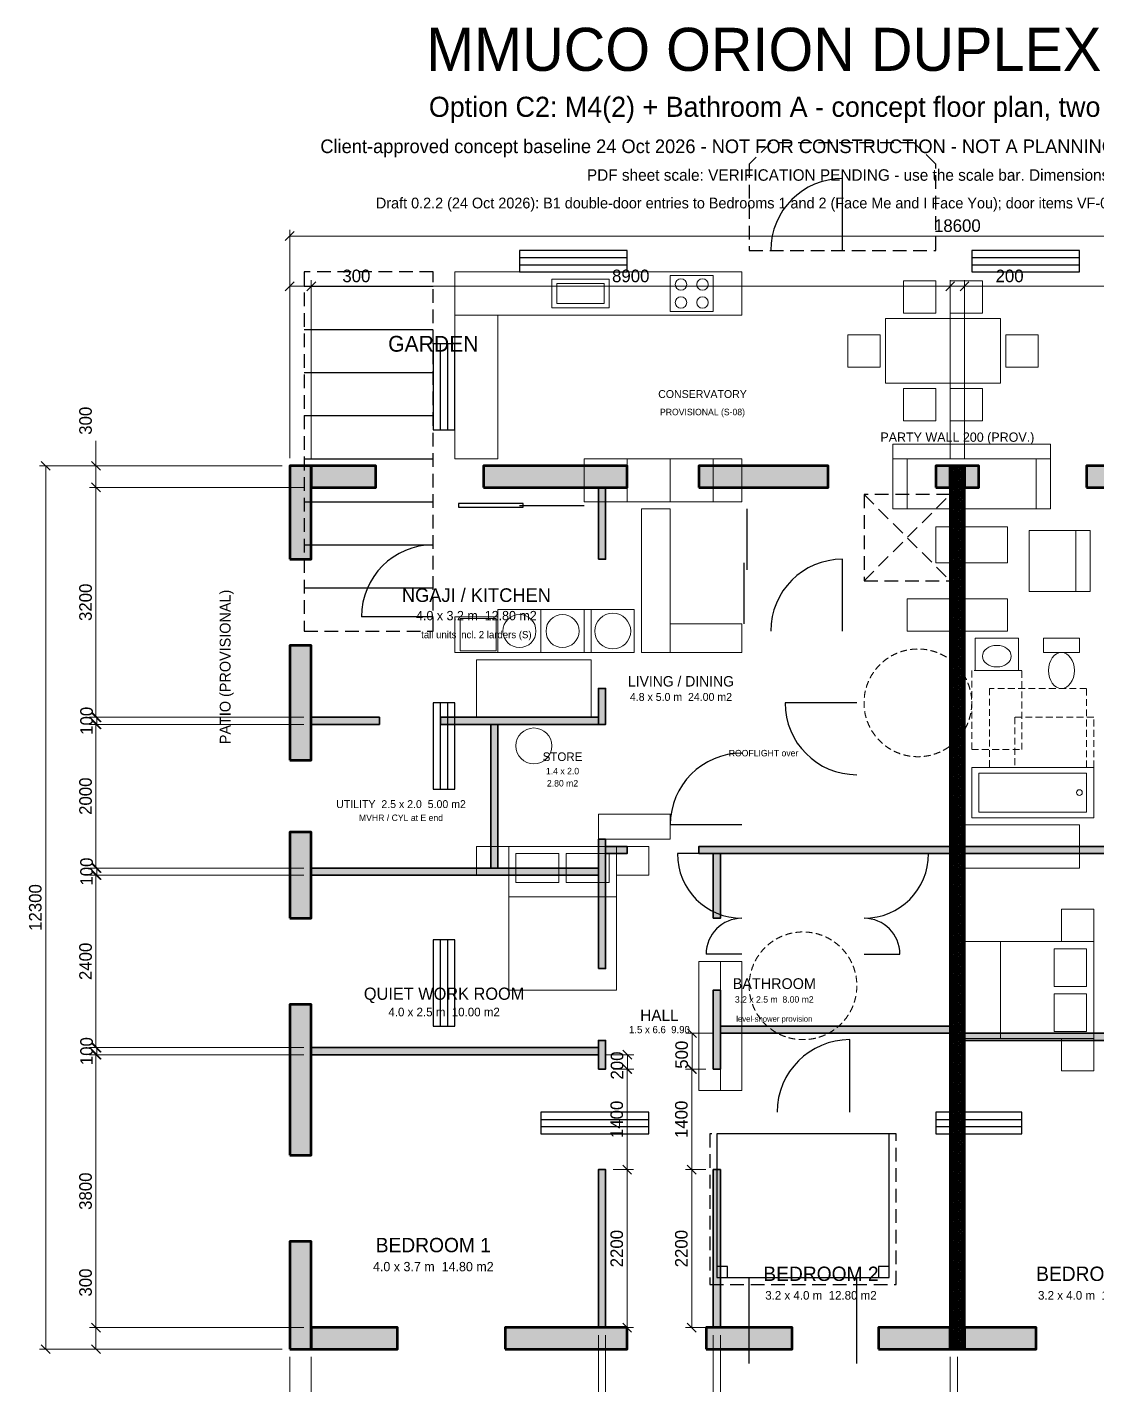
# Model space of a CAD drawing. Header units: millimetres. Extents: x -3999 to 23780, y -11246 to 18409.
# Drawn here: x -3658 to 11243, y -497 to 18409 of the extents above; entities that cross this region are included whole.
import ezdxf
from ezdxf.enums import TextEntityAlignment as Align

# ---------------------------------------------------------------- set-up
doc = ezdxf.new("R2010")
doc.units = ezdxf.units.MM
doc.header["$LTSCALE"] = 15
doc.linetypes.add('DASHED', pattern=[19.05, 12.7, -6.35])
doc.linetypes.add('HIDDEN', pattern=[9.525, 6.35, -3.175])
for name, color, linetype, lineweight in [('A-ACCS', 3, 'HIDDEN', 13), ('A-ANNO-DIMS', 1, 'Continuous', 18), ('A-ANNO-TEXT', 7, 'Continuous', 25), ('A-DOOR', 4, 'Continuous', 25), ('A-EXT', 3, 'Continuous', 25), ('A-FURN', 8, 'Continuous', 18), ('A-GLAZ', 5, 'Continuous', 25), ('A-PROV', 30, 'DASHED', 25), ('A-ROOF', 6, 'DASHED', 25), ('A-SANI', 4, 'Continuous', 18), ('A-WALL-EXT', 7, 'Continuous', 50), ('A-WALL-INT', 8, 'Continuous', 35), ('A-WALL-PARTY', 1, 'Continuous', 50)]:
    doc.layers.add(name, color=color, linetype=linetype, lineweight=lineweight)
doc.dimstyles.new('ORION', dxfattribs={"dimscale": 70, "dimtxt": 2.5, "dimasz": 2.5, "dimexe": 1.25, "dimexo": 1.5, "dimgap": 0.8, "dimtad": 1, "dimdec": 0, "dimdsep": 46, "dimtxsty": 'Standard', "dimtsz": 1.25, "dimcen": 2.5, "dimadec": 0, "dimazin": 0, "dimtfac": 1, "dimtdec": 4, "dimtmove": 0, "dimatfit": 3, "dimfxl": 1, "dimtzin": 0, "dimarcsym": 0})

# ---------------------------------------------------------------- blocks, each defined once
blk = doc.blocks.new('*D1')
at = {"layer": 'A-ANNO-DIMS', "color": 0}
for p, q in [((-62, 15438), (62, 15562)), ((0, 12405), (0, 15588)), ((18538, 15438), (18662, 15562)), ((18600, 12405), (18600, 15588)), ((0, 15500), (18600, 15500))]:
    blk.add_line(p, q, dxfattribs=at)
at = {"layer": 'A-ANNO-DIMS', "color": 0, "insert": (9300, 15644), "char_height": 175, "attachment_point": 5}
blk.add_mtext('18600', dxfattribs=at)
blk = doc.blocks.new('*D2')
at = {"layer": 'A-ANNO-DIMS', "color": 0}
for p, q in [((-62, 14738), (62, 14862)), ((0, 12405), (0, 14888)), ((0, 14800), (300, 14800)), ((238, 14738), (362, 14862)), ((300, 12405), (300, 14888)), ((300, 14800), (650, 14800))]:
    blk.add_line(p, q, dxfattribs=at)
at = {"layer": 'A-ANNO-DIMS', "color": 0, "insert": (928, 14944), "char_height": 175, "attachment_point": 5}
blk.add_mtext('300', dxfattribs=at)
blk = doc.blocks.new('*D3')
at = {"layer": 'A-ANNO-DIMS', "color": 0}
for p, q in [((238, 14738), (362, 14862)), ((300, 12405), (300, 14888)), ((300, 14800), (9200, 14800)), ((9138, 14738), (9262, 14862)), ((9200, 12405), (9200, 14888))]:
    blk.add_line(p, q, dxfattribs=at)
at = {"layer": 'A-ANNO-DIMS', "color": 0, "insert": (4750, 14944), "char_height": 175, "attachment_point": 5}
blk.add_mtext('8900', dxfattribs=at)
blk = doc.blocks.new('*D4')
at = {"layer": 'A-ANNO-DIMS', "color": 0}
for p, q in [((9138, 14738), (9262, 14862)), ((9200, 12405), (9200, 14888)), ((9200, 14800), (9400, 14800)), ((9338, 14738), (9462, 14862)), ((9400, 12405), (9400, 14888)), ((9400, 14800), (9750, 14800))]:
    blk.add_line(p, q, dxfattribs=at)
at = {"layer": 'A-ANNO-DIMS', "color": 0, "insert": (10028, 14944), "char_height": 175, "attachment_point": 5}
blk.add_mtext('200', dxfattribs=at)
blk = doc.blocks.new('*D5')
at = {"layer": 'A-ANNO-DIMS', "color": 0}
for p, q in [((9338, 14738), (9462, 14862)), ((9400, 12405), (9400, 14888)), ((9400, 14800), (18300, 14800)), ((18238, 14738), (18362, 14862)), ((18300, 12405), (18300, 14888))]:
    blk.add_line(p, q, dxfattribs=at)
at = {"layer": 'A-ANNO-DIMS', "color": 0, "insert": (13850, 14944), "char_height": 175, "attachment_point": 5}
blk.add_mtext('8900', dxfattribs=at)
blk = doc.blocks.new('*D7')
at = {"layer": 'A-ANNO-DIMS', "color": 0}
for p, q in [((0, -105), (0, -4088)), ((300, -105), (300, -4088)), ((-62, -4062), (62, -3938)), ((238, -4062), (362, -3938)), ((0, -4000), (300, -4000)), ((300, -4000), (650, -4000))]:
    blk.add_line(p, q, dxfattribs=at)
at = {"layer": 'A-ANNO-DIMS', "color": 0, "insert": (928, -3856), "char_height": 175, "attachment_point": 5}
blk.add_mtext('300', dxfattribs=at)
blk = doc.blocks.new('*D13')
at = {"layer": 'A-ANNO-DIMS', "color": 0}
for p, q in [((9200, -105), (9200, -4381)), ((9300, -105), (9300, -4381)), ((9138, -4355), (9262, -4232)), ((9200, -4294), (9300, -4294)), ((9238, -4355), (9362, -4232))]:
    blk.add_line(p, q, dxfattribs=at)
at = {"layer": 'A-ANNO-DIMS', "color": 0, "insert": (9250, -4150), "char_height": 175, "attachment_point": 5}
blk.add_mtext('100', dxfattribs=at)
blk = doc.blocks.new('*D14')
at = {"layer": 'A-ANNO-DIMS', "color": 0}
for p, q in [((-105, 12300), (-3488, 12300)), ((-3338, 12238), (-3462, 12362)), ((-3400, 0), (-3400, 12300)), ((-105, 0), (-3488, 0)), ((-3338, -62), (-3462, 62))]:
    blk.add_line(p, q, dxfattribs=at)
at = {"layer": 'A-ANNO-DIMS', "color": 0, "insert": (-3544, 6150), "char_height": 175, "attachment_point": 5, "rotation": 90}
blk.add_mtext('12300', dxfattribs=at)
blk = doc.blocks.new('*D32')
at = {"layer": 'A-ANNO-DIMS', "color": 0}
for p, q in [((4300, 195), (4300, -4088)), ((300, -105), (300, -4088)), ((238, -4062), (362, -3938)), ((4238, -4062), (4362, -3938)), ((300, -4000), (4300, -4000))]:
    blk.add_line(p, q, dxfattribs=at)
at = {"layer": 'A-ANNO-DIMS', "color": 0, "insert": (2300, -3856), "char_height": 175, "attachment_point": 5}
blk.add_mtext('4000', dxfattribs=at)
blk = doc.blocks.new('*D33')
at = {"layer": 'A-ANNO-DIMS', "color": 0}
for p, q in [((4300, 195), (4300, -4381)), ((4400, 195), (4400, -4381)), ((4238, -4355), (4362, -4232)), ((4300, -4294), (4400, -4294)), ((4338, -4355), (4462, -4232))]:
    blk.add_line(p, q, dxfattribs=at)
at = {"layer": 'A-ANNO-DIMS', "color": 0, "insert": (4350, -4150), "char_height": 175, "attachment_point": 5}
blk.add_mtext('100', dxfattribs=at)
blk = doc.blocks.new('*D34')
at = {"layer": 'A-ANNO-DIMS', "color": 0}
for p, q in [((4400, 195), (4400, -4088)), ((5900, 195), (5900, -4088)), ((4338, -4062), (4462, -3938)), ((5838, -4062), (5962, -3938)), ((4400, -4000), (5900, -4000))]:
    blk.add_line(p, q, dxfattribs=at)
at = {"layer": 'A-ANNO-DIMS', "color": 0, "insert": (5150, -3856), "char_height": 175, "attachment_point": 5}
blk.add_mtext('1500', dxfattribs=at)
blk = doc.blocks.new('*D35')
at = {"layer": 'A-ANNO-DIMS', "color": 0}
for p, q in [((5900, 195), (5900, -4381)), ((6000, 195), (6000, -4381)), ((5838, -4355), (5962, -4232)), ((5900, -4294), (6000, -4294)), ((5938, -4355), (6062, -4232))]:
    blk.add_line(p, q, dxfattribs=at)
at = {"layer": 'A-ANNO-DIMS', "color": 0, "insert": (5950, -4150), "char_height": 175, "attachment_point": 5}
blk.add_mtext('100', dxfattribs=at)
blk = doc.blocks.new('*D36')
at = {"layer": 'A-ANNO-DIMS', "color": 0}
for p, q in [((6000, 195), (6000, -4088)), ((9200, -105), (9200, -4088)), ((5938, -4062), (6062, -3938)), ((9138, -4062), (9262, -3938)), ((6000, -4000), (9200, -4000))]:
    blk.add_line(p, q, dxfattribs=at)
at = {"layer": 'A-ANNO-DIMS', "color": 0, "insert": (7600, -3856), "char_height": 175, "attachment_point": 5}
blk.add_mtext('3200', dxfattribs=at)
blk = doc.blocks.new('*D37')
at = {"layer": 'A-ANNO-DIMS', "color": 0}
for p, q in [((-2700, 300), (-2700, 650)), ((195, 300), (-2788, 300)), ((-2638, 238), (-2762, 362)), ((-2700, 0), (-2700, 300)), ((-105, 0), (-2788, 0)), ((-2638, -62), (-2762, 62))]:
    blk.add_line(p, q, dxfattribs=at)
at = {"layer": 'A-ANNO-DIMS', "color": 0, "insert": (-2844, 928), "char_height": 175, "attachment_point": 5, "rotation": 90}
blk.add_mtext('300', dxfattribs=at)
blk = doc.blocks.new('*D22')
at = {"layer": 'A-ANNO-DIMS', "color": 0}
for p, q in [((-2638, 4038), (-2762, 4162)), ((195, 4100), (-2788, 4100)), ((-2700, 300), (-2700, 4100)), ((195, 300), (-2788, 300)), ((-2638, 238), (-2762, 362))]:
    blk.add_line(p, q, dxfattribs=at)
at = {"layer": 'A-ANNO-DIMS', "color": 0, "insert": (-2844, 2200), "char_height": 175, "attachment_point": 5, "rotation": 90}
blk.add_mtext('3800', dxfattribs=at)
blk = doc.blocks.new('*D23')
at = {"layer": 'A-ANNO-DIMS', "color": 0}
for p, q in [((195, 4200), (-2774, 4200)), ((-2625, 4138), (-2748, 4262)), ((-2625, 4038), (-2748, 4162)), ((-2686, 4100), (-2686, 4200)), ((195, 4100), (-2774, 4100))]:
    blk.add_line(p, q, dxfattribs=at)
at = {"layer": 'A-ANNO-DIMS', "color": 0, "insert": (-2830, 4150), "char_height": 175, "attachment_point": 5, "rotation": 90}
blk.add_mtext('100', dxfattribs=at)
blk = doc.blocks.new('*D24')
at = {"layer": 'A-ANNO-DIMS', "color": 0}
for p, q in [((-2638, 6538), (-2762, 6662)), ((195, 6600), (-2788, 6600)), ((-2700, 4200), (-2700, 6600)), ((195, 4200), (-2788, 4200)), ((-2638, 4138), (-2762, 4262))]:
    blk.add_line(p, q, dxfattribs=at)
at = {"layer": 'A-ANNO-DIMS', "color": 0, "insert": (-2844, 5400), "char_height": 175, "attachment_point": 5, "rotation": 90}
blk.add_mtext('2400', dxfattribs=at)
blk = doc.blocks.new('*D41')
at = {"layer": 'A-ANNO-DIMS', "color": 0}
for p, q in [((195, 6700), (-2774, 6700)), ((-2625, 6638), (-2748, 6762)), ((-2625, 6538), (-2748, 6662)), ((-2686, 6600), (-2686, 6700)), ((195, 6600), (-2774, 6600))]:
    blk.add_line(p, q, dxfattribs=at)
at = {"layer": 'A-ANNO-DIMS', "color": 0, "insert": (-2830, 6650), "char_height": 175, "attachment_point": 5, "rotation": 90}
blk.add_mtext('100', dxfattribs=at)
blk = doc.blocks.new('*D42')
at = {"layer": 'A-ANNO-DIMS', "color": 0}
for p, q in [((195, 8700), (-2788, 8700)), ((-2638, 8638), (-2762, 8762)), ((-2700, 6700), (-2700, 8700)), ((195, 6700), (-2788, 6700)), ((-2638, 6638), (-2762, 6762))]:
    blk.add_line(p, q, dxfattribs=at)
at = {"layer": 'A-ANNO-DIMS', "color": 0, "insert": (-2844, 7700), "char_height": 175, "attachment_point": 5, "rotation": 90}
blk.add_mtext('2000', dxfattribs=at)
blk = doc.blocks.new('*D43')
at = {"layer": 'A-ANNO-DIMS', "color": 0}
for p, q in [((195, 8800), (-2774, 8800)), ((195, 8700), (-2774, 8700)), ((-2625, 8738), (-2748, 8862)), ((-2625, 8638), (-2748, 8762)), ((-2686, 8700), (-2686, 8800))]:
    blk.add_line(p, q, dxfattribs=at)
at = {"layer": 'A-ANNO-DIMS', "color": 0, "insert": (-2830, 8750), "char_height": 175, "attachment_point": 5, "rotation": 90}
blk.add_mtext('100', dxfattribs=at)
blk = doc.blocks.new('*D44')
at = {"layer": 'A-ANNO-DIMS', "color": 0}
for p, q in [((195, 12000), (-2788, 12000)), ((-2638, 11938), (-2762, 12062)), ((-2700, 8800), (-2700, 12000)), ((195, 8800), (-2788, 8800)), ((-2638, 8738), (-2762, 8862))]:
    blk.add_line(p, q, dxfattribs=at)
at = {"layer": 'A-ANNO-DIMS', "color": 0, "insert": (-2844, 10400), "char_height": 175, "attachment_point": 5, "rotation": 90}
blk.add_mtext('3200', dxfattribs=at)
blk = doc.blocks.new('*D45')
at = {"layer": 'A-ANNO-DIMS', "color": 0}
for p, q in [((-2700, 12300), (-2700, 12650)), ((-105, 12300), (-2788, 12300)), ((-2638, 12238), (-2762, 12362)), ((-2700, 12000), (-2700, 12300)), ((195, 12000), (-2788, 12000)), ((-2638, 11938), (-2762, 12062))]:
    blk.add_line(p, q, dxfattribs=at)
at = {"layer": 'A-ANNO-DIMS', "color": 0, "insert": (-2844, 12928), "char_height": 175, "attachment_point": 5, "rotation": 90}
blk.add_mtext('300', dxfattribs=at)
blk = doc.blocks.new('*D8')
at = {"layer": 'A-ANNO-DIMS', "color": 0}
for p, q in [((4505, 2500), (4788, 2500)), ((4762, 2438), (4638, 2562)), ((4700, 300), (4700, 2500)), ((4505, 300), (4788, 300)), ((4762, 238), (4638, 362))]:
    blk.add_line(p, q, dxfattribs=at)
at = {"layer": 'A-ANNO-DIMS', "color": 0, "insert": (4556, 1400), "char_height": 175, "attachment_point": 5, "rotation": 90}
blk.add_mtext('2200', dxfattribs=at)
blk = doc.blocks.new('*D9')
at = {"layer": 'A-ANNO-DIMS', "color": 0}
for p, q in [((4505, 3900), (4788, 3900)), ((4762, 3838), (4638, 3962)), ((4700, 2500), (4700, 3900)), ((4505, 2500), (4788, 2500)), ((4762, 2438), (4638, 2562))]:
    blk.add_line(p, q, dxfattribs=at)
at = {"layer": 'A-ANNO-DIMS', "color": 0, "insert": (4556, 3200), "char_height": 175, "attachment_point": 5, "rotation": 90}
blk.add_mtext('1400', dxfattribs=at)
blk = doc.blocks.new('*D25')
at = {"layer": 'A-ANNO-DIMS', "color": 0}
for p, q in [((4765, 4038), (4642, 4162)), ((4405, 4100), (4791, 4100)), ((4704, 3900), (4704, 4100)), ((4505, 3900), (4791, 3900)), ((4765, 3838), (4642, 3962))]:
    blk.add_line(p, q, dxfattribs=at)
at = {"layer": 'A-ANNO-DIMS', "color": 0, "insert": (4560, 3950), "char_height": 175, "attachment_point": 5, "rotation": 90}
blk.add_mtext('200', dxfattribs=at)
blk = doc.blocks.new('*D11')
at = {"layer": 'A-ANNO-DIMS', "color": 0}
for p, q in [((5795, 2500), (5512, 2500)), ((5662, 2438), (5538, 2562)), ((5600, 300), (5600, 2500)), ((5795, 300), (5512, 300)), ((5662, 238), (5538, 362))]:
    blk.add_line(p, q, dxfattribs=at)
at = {"layer": 'A-ANNO-DIMS', "color": 0, "insert": (5456, 1400), "char_height": 175, "attachment_point": 5, "rotation": 90}
blk.add_mtext('2200', dxfattribs=at)
blk = doc.blocks.new('*D12')
at = {"layer": 'A-ANNO-DIMS', "color": 0}
for p, q in [((5795, 3900), (5512, 3900)), ((5662, 3838), (5538, 3962)), ((5600, 2500), (5600, 3900)), ((5795, 2500), (5512, 2500)), ((5662, 2438), (5538, 2562))]:
    blk.add_line(p, q, dxfattribs=at)
at = {"layer": 'A-ANNO-DIMS', "color": 0, "insert": (5456, 3200), "char_height": 175, "attachment_point": 5, "rotation": 90}
blk.add_mtext('1400', dxfattribs=at)
blk = doc.blocks.new('*D26')
at = {"layer": 'A-ANNO-DIMS', "color": 0}
for p, q in [((5895, 4400), (5516, 4400)), ((5665, 4338), (5542, 4462)), ((5604, 3900), (5604, 4400)), ((5795, 3900), (5516, 3900)), ((5665, 3838), (5542, 3962))]:
    blk.add_line(p, q, dxfattribs=at)
at = {"layer": 'A-ANNO-DIMS', "color": 0, "insert": (5460, 4100), "char_height": 175, "attachment_point": 5, "rotation": 90}
blk.add_mtext('500', dxfattribs=at)

msp = doc.modelspace()

# ---------------------------------------------------------------- hatches: boundary and pattern name
at = {"layer": 'A-WALL-EXT'}
for points in [[(0, 11000), (300, 11000), (300, 12300), (0, 12300)], [(300, 12000), (1200, 12000), (1200, 12300), (300, 12300)], [(2700, 12000), (4700, 12000), (4700, 12300), (2700, 12300)], [(5700, 12000), (7500, 12000), (7500, 12300), (5700, 12300)], [(9000, 12000), (9200, 12000), (9200, 12300), (9000, 12300)], [(9400, 12000), (9600, 12000), (9600, 12300), (9400, 12300)], [(11100, 12000), (12900, 12000), (12900, 12300), (11100, 12300)], [(0, 8200), (300, 8200), (300, 9800), (0, 9800)], [(0, 6000), (300, 6000), (300, 7200), (0, 7200)], [(0, 2700), (300, 2700), (300, 4800), (0, 4800)], [(0, 0), (300, 0), (300, 1500), (0, 1500)], [(300, 0), (1500, 0), (1500, 300), (300, 300)], [(3000, 0), (4700, 0), (4700, 300), (3000, 300)], [(5800, 0), (7000, 0), (7000, 300), (5800, 300)], [(8200, 0), (9200, 0), (9200, 300), (8200, 300)], [(9400, 0), (10400, 0), (10400, 300), (9400, 300)]]:
    msp.add_hatch(color=256, dxfattribs=at).paths.add_polyline_path(points)
at = {"layer": 'A-WALL-INT'}
for points in [[(4300, 11000), (4400, 11000), (4400, 12000), (4300, 12000)], [(4300, 8700), (4400, 8700), (4400, 9200), (4300, 9200)], [(300, 8700), (1250, 8700), (1250, 8800), (300, 8800)], [(2100, 8700), (4300, 8700), (4300, 8800), (2100, 8800)], [(2800, 6700), (2900, 6700), (2900, 8700), (2800, 8700)], [(4300, 5300), (4400, 5300), (4400, 7100), (4300, 7100)], [(4400, 6900), (4700, 6900), (4700, 7000), (4400, 7000)], [(5700, 6900), (9200, 6900), (9200, 7000), (5700, 7000)], [(9400, 6900), (12900, 6900), (12900, 7000), (9400, 7000)], [(5900, 6000), (6000, 6000), (6000, 6900), (5900, 6900)], [(300, 6600), (4300, 6600), (4300, 6700), (300, 6700)], [(5900, 3900), (6000, 3900), (6000, 5000), (5900, 5000)], [(6000, 4400), (9200, 4400), (9200, 4500), (6000, 4500)], [(9400, 4300), (12600, 4300), (12600, 4400), (9400, 4400)], [(300, 4100), (4300, 4100), (4300, 4200), (300, 4200)], [(4300, 3900), (4400, 3900), (4400, 4300), (4300, 4300)], [(4300, 300), (4400, 300), (4400, 2500), (4300, 2500)], [(5900, 300), (6000, 300), (6000, 2500), (5900, 2500)]]:
    msp.add_hatch(color=256, dxfattribs=at).paths.add_polyline_path(points)
at = {"layer": 'A-WALL-PARTY'}
h = msp.add_hatch(dxfattribs=at)
h.set_pattern_fill('ANSI37', color=256, scale=12, style=0)
h.paths.add_polyline_path([(9200, 0), (9400, 0), (9400, 12300), (9200, 12300)])

# ---------------------------------------------------------------- linework, layer by layer
at = {"layer": 'A-ACCS'}
for points in [[(9500, 8350), (10200, 8350), (10200, 9450), (9500, 9450)], [(9750, 8100), (11100, 8100), (11100, 9200), (9750, 9200)], [(10100, 8100), (11200, 8100), (11200, 8800), (10100, 8800)]]:
    msp.add_lwpolyline(points, close=True, dxfattribs=at)
for centre in [(8750, 9000), (7150, 5060)]:
    msp.add_circle(centre, 750, dxfattribs=at)
at = {"layer": 'A-DOOR'}
for p, q in [((7700, 15300), (7700, 16300)), ((3200, 11750), (4100, 11750)), ((6370, 10850), (6370, 11700)), ((7700, 10000), (7700, 11000)), ((6330, 10100), (6330, 10950)), ((2000, 10200), (1000, 10200)), ((7900, 9000), (6900, 9000)), ((6300, 7300), (5300, 7300)), ((6300, 6900), (5400, 6900)), ((8000, 6900), (8900, 6900)), ((6300, 5500), (5800, 5500)), ((8000, 5500), (8500, 5500)), ((7800, 3300), (7800, 4310))]:
    msp.add_line(p, q, dxfattribs=at)
msp.add_lwpolyline([(2350, 11725), (3250, 11725), (3250, 11775), (2350, 11775)], close=True, dxfattribs=at)
for centre, radius, start, end in [((7700, 15300), 1000, 90, 180), ((2000, 10200), 1000, 90, 180), ((7700, 10000), 1000, 90, 180), ((7900, 9000), 1000, 180, 270), ((6300, 7300), 1000, 90, 180), ((6300, 6900), 900, 180, 270), ((8000, 6900), 900, 270, 0), ((6300, 5500), 500, 90, 180), ((8000, 5500), 500, 0, 90), ((7800, 3300), 1010, 90, 180)]:
    msp.add_arc(centre, radius, start, end, dxfattribs=at)
at = {"layer": 'A-EXT'}
for p, q in [((200, 14800), (2000, 14800)), ((200, 14200), (2000, 14200)), ((200, 13600), (2000, 13600)), ((200, 13000), (2000, 13000)), ((200, 12400), (2000, 12400)), ((200, 11800), (2000, 11800)), ((200, 11200), (2000, 11200)), ((200, 10600), (2000, 10600)), ((6400, -200), (6400, 1000)), ((7900, -200), (7900, 1000))]:
    msp.add_line(p, q, dxfattribs=at)
for points in [[(5950, 1000), (8350, 1000), (8350, 3000), (5950, 3000)], [(5950, 1000), (6100, 1000), (6100, 1150), (5950, 1150)], [(8200, 1000), (8350, 1000), (8350, 1150), (8200, 1150)]]:
    msp.add_lwpolyline(points, close=True, dxfattribs=at)
at = {"layer": 'A-FURN'}
for p, q in [((4700, 11800), (4700, 12400)), ((5300, 11800), (5300, 12400)), ((5900, 11800), (5900, 12400)), ((8400, 12400), (10600, 12400)), ((8600, 11700), (8600, 12400)), ((10400, 11700), (10400, 12400)), ((10950, 10550), (10950, 11400)), ((9200, 7000), (11000, 7000)), ((3050, 6300), (4550, 6300)), ((9900, 4325), (9900, 5675)), ((6000, 3600), (6000, 5400))]:
    msp.add_line(p, q, dxfattribs=at)
for points in [[(2300, 14400), (6300, 14400), (6300, 15000), (2300, 15000)], [(8550, 14425), (9000, 14425), (9000, 14875), (8550, 14875)], [(9200, 14425), (9650, 14425), (9650, 14875), (9200, 14875)], [(2300, 12400), (2900, 12400), (2900, 14400), (2300, 14400)], [(8300, 13450), (9900, 13450), (9900, 14350), (8300, 14350)], [(7775, 13675), (8225, 13675), (8225, 14125), (7775, 14125)], [(9975, 13675), (10425, 13675), (10425, 14125), (9975, 14125)], [(8550, 12925), (9000, 12925), (9000, 13375), (8550, 13375)], [(9200, 12925), (9650, 12925), (9650, 13375), (9200, 13375)], [(8400, 11700), (10600, 11700), (10600, 12600), (8400, 12600)], [(4100, 11800), (6300, 11800), (6300, 12400), (4100, 12400)], [(4900, 9700), (5300, 9700), (5300, 11700), (4900, 11700)], [(9000, 10950), (10000, 10950), (10000, 11450), (9000, 11450)], [(10300, 10550), (11150, 10550), (11150, 11400), (10300, 11400)], [(8600, 10000), (10000, 10000), (10000, 10450), (8600, 10450)], [(2900, 9700), (4200, 9700), (4200, 10300), (2900, 10300)], [(4200, 9700), (4800, 9700), (4800, 10300), (4200, 10300)], [(2300, 9700), (2900, 9700), (2900, 10200), (2300, 10200)], [(5300, 9700), (6300, 9700), (6300, 10100), (5300, 10100)], [(2600, 8800), (4200, 8800), (4200, 9600), (2600, 9600)], [(4300, 7100), (5300, 7100), (5300, 7450), (4300, 7450)], [(9200, 6700), (11000, 6700), (11000, 7300), (9200, 7300)], [(2600, 6600), (3050, 6600), (3050, 7000), (2600, 7000)], [(3050, 5000), (4550, 5000), (4550, 7000), (3050, 7000)], [(4550, 6600), (5000, 6600), (5000, 7000), (4550, 7000)], [(3150, 6500), (3750, 6500), (3750, 6900), (3150, 6900)], [(3850, 6500), (4450, 6500), (4450, 6900), (3850, 6900)], [(10750, 5675), (11200, 5675), (11200, 6125), (10750, 6125)], [(9300, 4325), (11200, 4325), (11200, 5675), (9300, 5675)], [(10650, 5050), (11100, 5050), (11100, 5575), (10650, 5575)], [(5700, 3600), (6300, 3600), (6300, 5400), (5700, 5400)], [(10650, 4425), (11100, 4425), (11100, 4950), (10650, 4950)], [(10750, 3875), (11200, 3875), (11200, 4325), (10750, 4325)]]:
    msp.add_lwpolyline(points, close=True, dxfattribs=at)
for centre in [(4500, 10000), (3400, 8400)]:
    msp.add_circle(centre, 250, dxfattribs=at)
at = {"layer": 'A-GLAZ'}
for p, q in [((3200, 15200), (4700, 15200)), ((9500, 15200), (11000, 15200)), ((3200, 15100), (4700, 15100)), ((9500, 15100), (11000, 15100)), ((2100, 12800), (2100, 14000)), ((2200, 12800), (2200, 14000)), ((2100, 7800), (2100, 9000)), ((2200, 7800), (2200, 9000)), ((2100, 4500), (2100, 5700)), ((2200, 4500), (2200, 5700)), ((3500, 3200), (5000, 3200)), ((3500, 3100), (5000, 3100)), ((9000, 3200), (10200, 3200)), ((9000, 3100), (10200, 3100))]:
    msp.add_line(p, q, dxfattribs=at)
for points in [[(3200, 15000), (4700, 15000), (4700, 15300), (3200, 15300)], [(9500, 15000), (11000, 15000), (11000, 15300), (9500, 15300)], [(2000, 12800), (2300, 12800), (2300, 14000), (2000, 14000)], [(2000, 7800), (2300, 7800), (2300, 9000), (2000, 9000)], [(2000, 4500), (2300, 4500), (2300, 5700), (2000, 5700)], [(3500, 3000), (5000, 3000), (5000, 3300), (3500, 3300)], [(9000, 3000), (10200, 3000), (10200, 3300), (9000, 3300)]]:
    msp.add_lwpolyline(points, close=True, dxfattribs=at)
at = {"layer": 'A-PROV'}
for points in [[(6400, 15300), (9000, 15300), (9000, 16500), (8700, 16800), (6700, 16800), (6400, 16500)], [(200, 10000), (2000, 10000), (2000, 15000), (200, 15000)]]:
    msp.add_lwpolyline(points, close=True, dxfattribs=at)
at = {"layer": 'A-ROOF'}
for p, q in [((8000, 10700), (9200, 11900)), ((8000, 11900), (9200, 10700))]:
    msp.add_line(p, q, dxfattribs=at)
for points in [[(8000, 10700), (9200, 10700), (9200, 11900), (8000, 11900)], [(5850, 900), (8450, 900), (8450, 3000), (5850, 3000)]]:
    msp.add_lwpolyline(points, close=True, dxfattribs=at)
at = {"layer": 'A-SANI'}
for points in [[(5300, 14450), (5900, 14450), (5900, 14950), (5300, 14950)], [(3650, 14500), (4450, 14500), (4450, 14900), (3650, 14900)], [(3720, 14560), (4380, 14560), (4380, 14840), (3720, 14840)], [(2900, 9700), (3500, 9700), (3500, 10300), (2900, 10300)], [(3500, 9700), (4100, 9700), (4100, 10300), (3500, 10300)], [(2375, 9725), (2875, 9725), (2875, 10175), (2375, 10175)], [(9550, 9450), (10150, 9450), (10150, 9900), (9550, 9900)], [(10500, 9700), (11000, 9700), (11000, 9900), (10500, 9900)], [(9500, 7400), (11200, 7400), (11200, 8100), (9500, 8100)], [(9600, 7480), (11100, 7480), (11100, 8020), (9600, 8020)]]:
    msp.add_lwpolyline(points, close=True, dxfattribs=at)
for centre, radius in [((5450, 14825), 80), ((5750, 14825), 80), ((5450, 14575), 80), ((5750, 14575), 80), ((3200, 10000), 230), ((3800, 10000), 230), ((11000, 7750), 40)]:
    msp.add_circle(centre, radius, dxfattribs=at)
for centre, major_axis, ratio in [((9850, 9650), (200, 0), 0.75), ((10750, 9450), (0, 250), 0.72)]:
    msp.add_ellipse(centre, major_axis=major_axis, ratio=ratio, dxfattribs=at)
at = {"layer": 'A-WALL-EXT'}
for points in [[(0, 11000), (300, 11000), (300, 12300), (0, 12300)], [(300, 12000), (1200, 12000), (1200, 12300), (300, 12300)], [(2700, 12000), (4700, 12000), (4700, 12300), (2700, 12300)], [(5700, 12000), (7500, 12000), (7500, 12300), (5700, 12300)], [(9000, 12000), (9200, 12000), (9200, 12300), (9000, 12300)], [(9400, 12000), (9600, 12000), (9600, 12300), (9400, 12300)], [(11100, 12000), (12900, 12000), (12900, 12300), (11100, 12300)], [(0, 8200), (300, 8200), (300, 9800), (0, 9800)], [(0, 6000), (300, 6000), (300, 7200), (0, 7200)], [(0, 2700), (300, 2700), (300, 4800), (0, 4800)], [(0, 0), (300, 0), (300, 1500), (0, 1500)], [(300, 0), (1500, 0), (1500, 300), (300, 300)], [(3000, 0), (4700, 0), (4700, 300), (3000, 300)], [(5800, 0), (7000, 0), (7000, 300), (5800, 300)], [(8200, 0), (9200, 0), (9200, 300), (8200, 300)], [(9400, 0), (10400, 0), (10400, 300), (9400, 300)]]:
    msp.add_lwpolyline(points, close=True, dxfattribs=at)
at = {"layer": 'A-WALL-INT'}
for points in [[(4300, 11000), (4400, 11000), (4400, 12000), (4300, 12000)], [(4300, 8700), (4400, 8700), (4400, 9200), (4300, 9200)], [(300, 8700), (1250, 8700), (1250, 8800), (300, 8800)], [(2100, 8700), (4300, 8700), (4300, 8800), (2100, 8800)], [(2800, 6700), (2900, 6700), (2900, 8700), (2800, 8700)], [(4300, 5300), (4400, 5300), (4400, 7100), (4300, 7100)], [(4400, 6900), (4700, 6900), (4700, 7000), (4400, 7000)], [(5700, 6900), (9200, 6900), (9200, 7000), (5700, 7000)], [(9400, 6900), (12900, 6900), (12900, 7000), (9400, 7000)], [(5900, 6000), (6000, 6000), (6000, 6900), (5900, 6900)], [(300, 6600), (4300, 6600), (4300, 6700), (300, 6700)], [(5900, 3900), (6000, 3900), (6000, 5000), (5900, 5000)], [(6000, 4400), (9200, 4400), (9200, 4500), (6000, 4500)], [(9400, 4300), (12600, 4300), (12600, 4400), (9400, 4400)], [(300, 4100), (4300, 4100), (4300, 4200), (300, 4200)], [(4300, 3900), (4400, 3900), (4400, 4300), (4300, 4300)], [(4300, 300), (4400, 300), (4400, 2500), (4300, 2500)], [(5900, 300), (6000, 300), (6000, 2500), (5900, 2500)]]:
    msp.add_lwpolyline(points, close=True, dxfattribs=at)
at = {"layer": 'A-WALL-PARTY'}
msp.add_lwpolyline([(9200, 0), (9400, 0), (9400, 12300), (9200, 12300)], close=True, dxfattribs=at)

# ---------------------------------------------------------------- texts
at = {"layer": 'A-ANNO-TEXT'}
for s, height, p in [('MMUCO ORION DUPLEX - DRAFT 0.2.2', 600, (9300, 18100)), ('Option C2: M4(2) + Bathroom A - concept floor plan, two mirrored single-storey dwellings', 280, (9300, 17300)), ('Client-approved concept baseline 24 Oct 2026 - NOT FOR CONSTRUCTION - NOT A PLANNING OR BUILDING REGULATIONS COMPLIANCE DRAWING', 190, (9300, 16750)), ('PDF sheet scale: VERIFICATION PENDING - use the scale bar. Dimensions in mm; do not scale from prints.', 160, (9300, 16350)), ('Draft 0.2.2 (24 Oct 2026): B1 double-door entries to Bedrooms 1 and 2 (Face Me and I Face You); door items VF-04 to VF-07 as directed. Not approved - see Door Resolution Report.', 150, (9300, 15960)), ('GARDEN', 220, (2000, 14000)), ('CONSERVATORY', 110, (5750, 13300)), ('PROVISIONAL (S-08)', 90, (5750, 13050)), ('PARTY WALL 200 (PROV.)', 130, (9300, 12700)), ('NGAJI / KITCHEN', 190, (2600, 10500)), ('4.0 x 3.2 m  12.80 m2', 130, (2600, 10215)), ('tall units incl. 2 larders (S)', 100, (2600, 9950)), ('LIVING / DINING', 145, (5450, 9300)), ('4.8 x 5.0 m  24.00 m2', 110, (5450, 9082.5)), ('ROOFLIGHT over', 90, (6600, 8300)), ('STORE', 120, (3800, 8250)), ('1.4 x 2.0', 90, (3800, 8050)), ('2.80 m2', 90, (3800, 7880)), ('UTILITY  2.5 x 2.0  5.00 m2', 110, (1550, 7590)), ('MVHR / CYL at E end', 90, (1550, 7400)), ('BATHROOM', 150, (6750, 5090)), ('QUIET WORK ROOM', 170, (2150, 4950)), ('3.2 x 2.5 m  8.00 m2', 90, (6750, 4870)), ('4.0 x 2.5 m  10.00 m2', 120, (2150, 4695)), ('HALL', 160, (5150, 4650)), ('level-shower provision', 80, (6750, 4600)), ('1.5 x 6.6  9.90', 100, (5150, 4450)), ('BEDROOM 1', 200, (2000, 1450)), ('4.0 x 3.7 m  14.80 m2', 130, (2000, 1150)), ('BEDROOM 2', 200, (7400, 1050)), ('BEDROOM 2', 200, (11200, 1050)), ('3.2 x 4.0 m  12.80 m2', 120, (7400, 750)), ('3.2 x 4.0 m  12.80 m2', 120, (11200, 750))]:
    msp.add_text(s, height=height, dxfattribs=at).set_placement(p, align=Align.MIDDLE_CENTER)
msp.add_text('PATIO (PROVISIONAL)', height=150, rotation=90, dxfattribs=at).set_placement((-900, 9500), align=Align.MIDDLE_CENTER)

# ---------------------------------------------------------------- dimensions: what is measured, and where the dimension line sits
at = {"layer": 'A-ANNO-DIMS'}
for base, p1, p2, picture, middle in [((9300, 15500), (0, 12300), (18600, 12300), '*D1', (9300, 15643.5)), ((150, 14800), (0, 12300), (300, 12300), '*D2', (927.7, 14943.5)), ((4750, 14800), (300, 12300), (9200, 12300), '*D3', (4750, 14943.5)), ((9300, 14800), (9200, 12300), (9400, 12300), '*D4', (10027.7, 14943.5)), ((13850, 14800), (9400, 12300), (18300, 12300), '*D5', (13850, 14943.5)), ((2300, -4000), (300, 0), (4300, 300), '*D32', (2300, -3856.5)), ((5150, -4000), (4400, 300), (5900, 300), '*D34', (5150, -3856.5)), ((7600, -4000), (6000, 300), (9200, 0), '*D36', (7600, -3856.5)), ((150, -4000), (0, 0), (300, 0), '*D7', (927.7, -3856.5))]:
    dim = msp.add_linear_dim(base=base, p1=p1, p2=p2, dimstyle='ORION', dxfattribs=at)
    dim.commit()
    dim.dimension.update_dxf_attribs({"geometry": picture, "text_midpoint": middle})
for base, p1, p2, picture, middle in [((-2700, 12150), (300, 12000), (0, 12300), '*D45', (-2843.5, 12927.7)), ((-3400, 6150), (0, 0), (0, 12300), '*D14', (-3543.5, 6150)), ((-2700, 10400), (300, 8800), (300, 12000), '*D44', (-2843.5, 10400)), ((-2700, 7700), (300, 6700), (300, 8700), '*D42', (-2843.5, 7700)), ((-2700, 5350), (300, 4200), (300, 6600), '*D24', (-2843.5, 5400)), ((-2700, 2150), (300, 300), (300, 4100), '*D22', (-2843.5, 2200)), ((4700, 3200), (4400, 2500), (4400, 3900), '*D9', (4556.5, 3200)), ((5600, 3200), (5900, 2500), (5900, 3900), '*D12', (5456.5, 3200)), ((4700, 1400), (4400, 300), (4400, 2500), '*D8', (4556.5, 1400)), ((5600, 1400), (5900, 300), (5900, 2500), '*D11', (5456.5, 1400)), ((-2700, 150), (0, 0), (300, 300), '*D37', (-2843.5, 927.7))]:
    dim = msp.add_linear_dim(base=base, p1=p1, p2=p2, angle=90, dimstyle='ORION', dxfattribs=at)
    dim.commit()
    dim.dimension.update_dxf_attribs({"geometry": picture, "text_midpoint": middle})
for base, p1, p2, picture, middle in [((-2686.5, 8750), (300, 8700), (300, 8800), '*D43', (-2830, 8750)), ((-2686.5, 6650), (300, 6600), (300, 6700), '*D41', (-2830, 6650)), ((-2686.5, 4150), (300, 4100), (300, 4200), '*D23', (-2830, 4150)), ((5603.5, 4100), (5900, 3900), (6000, 4400), '*D26', (5460, 4100)), ((4703.5, 3950), (4400, 3900), (4300, 4100), '*D25', (4560, 3950))]:
    dim = msp.add_linear_dim(base=base, p1=p1, p2=p2, angle=90, dimstyle='ORION', dxfattribs=at)
    dim.commit()
    dim.dimension.update_dxf_attribs({"geometry": picture, "text_midpoint": middle, "dimtype": 160})
for base, p1, p2, picture, middle in [((4350, -4293.5), (4300, 300), (4400, 300), '*D33', (4350, -4150)), ((5950, -4293.5), (5900, 300), (6000, 300), '*D35', (5950, -4150)), ((9250, -4293.5), (9200, 0), (9300, 0), '*D13', (9250, -4150))]:
    dim = msp.add_linear_dim(base=base, p1=p1, p2=p2, dimstyle='ORION', dxfattribs=at)
    dim.commit()
    dim.dimension.update_dxf_attribs({"geometry": picture, "text_midpoint": middle, "dimtype": 160})

doc.saveas('drawing.dxf')
